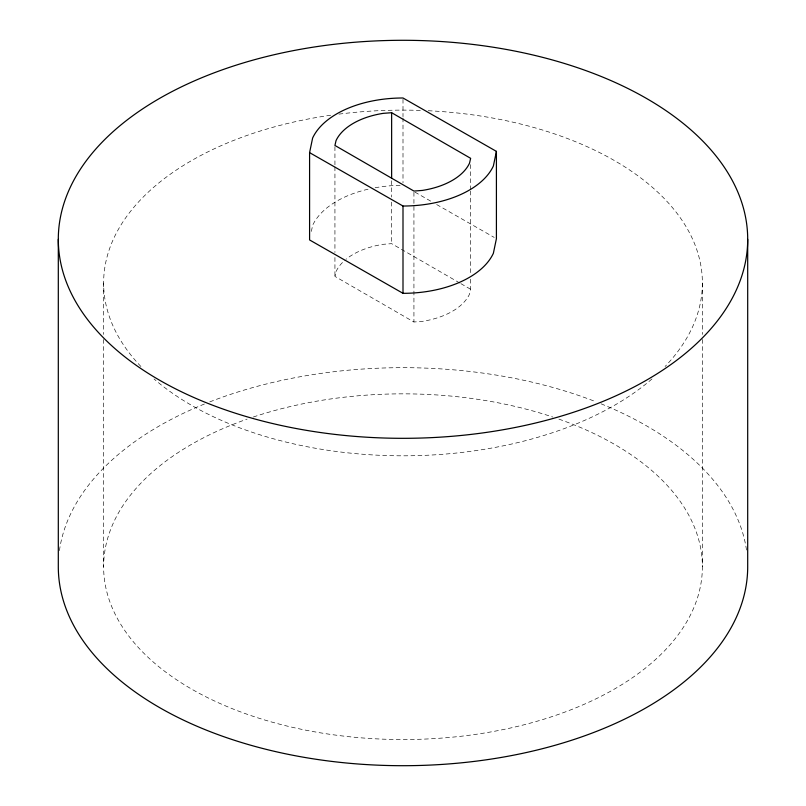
<?xml version="1.0" encoding="UTF-8"?>
<svg xmlns="http://www.w3.org/2000/svg" width="806" height="806" viewBox="0 0 806 806"><rect width="100%" height="100%" fill="white"/><g stroke="black" fill="none" stroke-linecap="round" stroke-linejoin="round"><path stroke-width="0.6" stroke-dasharray="4.03 3.02" d="M311.368 231.423L312.627 225.327A93.556 54.012 0 0 1 370.216 188.725M470.644 279.198L470.644 289.273L469.535 294.099A66.827 38.577 0 0 1 422.284 321.372L413.931 322.007L334.933 276.398L336.031 271.582A66.827 38.577 0 0 1 345.23 259.945M459.813 283.027L391.635 243.664L383.283 244.299A66.827 38.577 0 0 0 346.147 259.189M414.949 192.12L431.24 201.44M436.671 204.543L494.239 237.438M460.901 283.652L470.644 289.273M702.379 282.956L702.379 334.43M702.379 339.457L702.379 566.689M470.644 164.615L470.644 189.803M470.644 191.062L470.644 274.161M413.931 192.322L413.931 322.007M403 99.239L403 116.699M403 117.948L403 182.801M391.635 180.705L391.635 197.077M391.635 202.115L391.635 243.664M334.933 146.712L334.933 165.593M334.933 166.852L334.933 252.48M334.933 257.517L334.933 276.398M103.621 282.956L103.621 334.43M103.621 339.457L103.621 566.689M59.422 550.629A344.696 199.011 0 0 1 204.956 403.806M209.762 401.892A344.696 199.011 0 0 1 596.239 401.892M601.044 403.806A344.696 199.011 0 0 1 746.578 550.629M558.88 419.12A299.379 172.847 0 0 1 630.786 678.853A299.379 172.847 0 0 1 175.214 678.853A299.379 172.847 0 0 1 247.12 419.12M253.306 417.004A299.379 172.847 0 0 1 552.694 417.004M375.092 187.758A93.556 54.012 0 0 1 400.572 185.309M428.188 110.724A299.379 172.847 0 0 1 665.061 366.529M651.973 378.951A299.379 172.847 0 0 1 154.027 378.951M140.939 366.529A299.379 172.847 0 0 1 331.578 115.107M338.943 114.12A299.379 172.847 0 0 1 420.601 110.412"/><path stroke-width="1.21" d="M309.585 152.636L312.627 138.028A93.556 54.012 0 0 1 403 97.989L496.415 151.377L496.415 238.677L493.373 253.286A93.556 54.012 0 0 1 403 293.324L309.585 239.946L309.585 152.636L403 206.024A93.556 54.012 0 0 0 493.373 165.986L496.415 151.377M391.635 112.709L383.283 113.344A66.827 38.577 0 0 0 336.031 140.627L334.933 145.453L413.931 191.062L422.284 190.428A66.827 38.577 0 0 0 469.535 163.144L470.644 158.319L391.635 112.709L391.635 178.186M747.696 239.311A344.696 199.011 0 0 1 230.647 411.654A344.696 199.011 0 0 1 230.647 66.958A344.696 199.011 0 0 1 747.696 239.311L747.696 566.689A344.696 199.011 0 0 1 403 765.7A344.696 199.011 0 0 1 58.304 566.689L58.304 239.311M403 206.024L403 293.324"/></g></svg>
